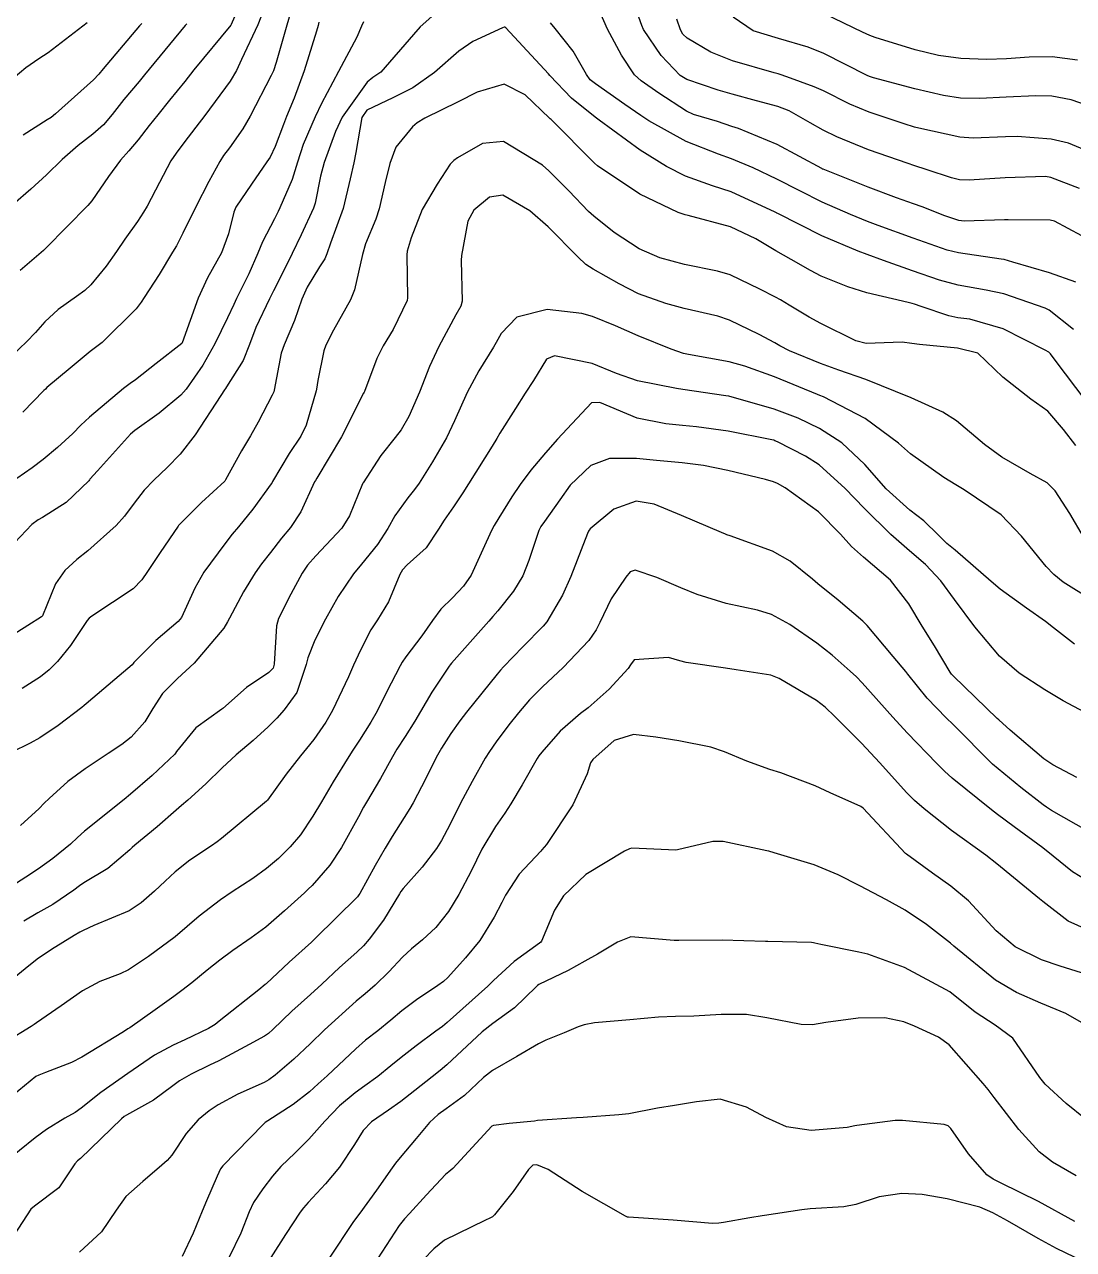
# Model space of a CAD drawing. Header units: metres. Extents: x 298520 to 308411, y 7433745 to 7450750.
# Drawn here: x 299768.4 to 299814.4, y 7449652.7 to 7449706.3 of the extents above; entities that cross this region are included whole.
import ezdxf

# ---------------------------------------------------------------- set-up
doc = ezdxf.new("R2010")
doc.units = ezdxf.units.M
doc.header["$LTSCALE"] = 10
doc.layers.add('Curvas de Nivel 1m', color=11, linetype='Continuous')
doc.layers.add('Curvas de Nivel 5m', color=15, linetype='Continuous')

msp = doc.modelspace()

# ---------------------------------------------------------------- linework, layer by layer
at = {"layer": 'Curvas de Nivel 1m', "flags": 128}
for points, elevation in [([(299814.626, 7449699.142), (299813.37, 7449699.622), (299813.142, 7449699.665), (299811.37, 7449699.601), (299809.803, 7449699.501), (299809.369, 7449699.517), (299809.027, 7449699.603), (299807.96, 7449699.961), (299807.376, 7449700.151), (299807.117, 7449700.232), (299805.386, 7449700.835), (299803.991, 7449701.407), (299803.398, 7449701.699), (299802.831, 7449702.019), (299801.912, 7449702.537), (299801.41, 7449702.731), (299800.475, 7449702.987), (299799.415, 7449703.273), (299798.801, 7449703.454), (299797.421, 7449703.919), (299797.137, 7449704.093), (299796.305, 7449704.971), (299795.531, 7449706.109), (299795.446, 7449706.287), (299794.8, 7449708.117)], 737), ([(299780.245, 7449707.508), (299779.891, 7449706.296), (299779.427, 7449704.659), (299779.309, 7449704.301), (299779.211, 7449704.093), (299778.291, 7449702.311), (299777.962, 7449701.747), (299777.382, 7449700.922), (299777.119, 7449700.582), (299776.952, 7449700.326), (299776.475, 7449699.444), (299775.904, 7449698.342), (299775.341, 7449697.184), (299775.053, 7449696.635), (299774.889, 7449696.354), (299774.301, 7449695.378), (299773.641, 7449694.367), (299773.509, 7449694.16), (299773.298, 7449693.871), (299771.809, 7449692.392), (299771.507, 7449692.169), (299771.277, 7449692.005), (299770.4, 7449691.275), (299769.383, 7449690.419), (299769.317, 7449690.354), (299769.252, 7449690.288), (299768.332, 7449689.339)], 738), ([(299778.854, 7449706.904), (299778.618, 7449706.308), (299777.908, 7449704.795), (299777.693, 7449704.317), (299777.418, 7449703.836), (299776.304, 7449702.336), (299775.909, 7449701.828), (299775.385, 7449701.144), (299775.039, 7449700.692), (299774.817, 7449700.356), (299774.314, 7449699.41), (299773.773, 7449698.366), (299773.618, 7449698.1), (299773.346, 7449697.691), (299772.796, 7449696.917), (299772.431, 7449696.379), (299771.975, 7449695.732), (299771.311, 7449694.912), (299771.045, 7449694.664), (299770.672, 7449694.406), (299769.872, 7449693.839), (299769.292, 7449693.296), (299768.877, 7449692.834), (299768.493, 7449692.428), (299767.868, 7449691.84)], 739), ([(299815.336, 7449696.746), (299813.534, 7449697.714), (299813.351, 7449697.756), (299811.502, 7449697.767), (299811.351, 7449697.762), (299809.577, 7449697.71), (299809.35, 7449697.741), (299808.727, 7449697.949), (299807.731, 7449698.339), (299807.358, 7449698.475), (299806.606, 7449698.732), (299805.365, 7449699.202), (299803.393, 7449699.989), (299803.373, 7449699.994), (299803.345, 7449700.01), (299801.388, 7449701.071), (299799.691, 7449701.765), (299799.4, 7449701.863), (299798.772, 7449702.069), (299797.709, 7449702.388), (299797.407, 7449702.53), (299796.193, 7449703.324), (299795.42, 7449703.854), (299795.136, 7449704.113), (299794.567, 7449704.983), (299793.951, 7449706.125), (299793.459, 7449707.216)], 736), ([(299771.145, 7449706.394), (299769.433, 7449705.079), (299769.032, 7449704.821), (299768.453, 7449704.43), (299767.897, 7449703.956)], 743), ([(299775.506, 7449706.349), (299775.442, 7449706.277), (299773.86, 7449704.366), (299773.661, 7449704.127), (299773.418, 7449703.833), (299772.753, 7449703.033), (299772.242, 7449702.382), (299771.854, 7449701.927), (299771.39, 7449701.52), (299770.753, 7449701.029), (299770.049, 7449700.41), (299769.366, 7449699.736), (299768.681, 7449699.106), (299767.907, 7449698.434)], 741), ([(299783.255, 7449706.443), (299783.172, 7449706.254), (299782.956, 7449705.776), (299782.164, 7449704.269), (299781.409, 7449702.857), (299781.133, 7449702.283), (299780.61, 7449701.062), (299780.357, 7449700.29), (299780.125, 7449699.533), (299779.59, 7449698.298), (299779.514, 7449698.135), (299779.348, 7449697.809), (299778.835, 7449696.808), (299778.623, 7449696.307), (299778.223, 7449695.407), (299777.691, 7449694.316), (299777.567, 7449694.051), (299777.294, 7449693.471), (299776.746, 7449692.328), (299776.211, 7449691.394), (299775.48, 7449690.347), (299775.25, 7449690.09), (299774.304, 7449689.297), (299773.235, 7449688.538), (299773.041, 7449688.373), (299771.591, 7449686.769), (299771.267, 7449686.399), (299771.243, 7449686.369), (299771.212, 7449686.331), (299770.22, 7449685.387), (299769.188, 7449684.726), (299768.992, 7449684.616), (299768.727, 7449684.425), (299767.975, 7449683.632)], 736), ([(299781.301, 7449706.425), (299781.265, 7449706.282), (299781.193, 7449706.035), (299780.648, 7449704.288), (299780.215, 7449703.096), (299779.885, 7449702.295), (299779.747, 7449701.947), (299779.383, 7449700.982), (299779.163, 7449700.515), (299779.022, 7449700.304), (299778.34, 7449699.333), (299777.66, 7449698.317), (299777.566, 7449698.103), (299777.341, 7449697.157), (299777.036, 7449696.324), (299776.418, 7449695.232), (299776.002, 7449694.34), (299775.304, 7449692.371), (299775.298, 7449692.35), (299774.162, 7449691.469), (299773.259, 7449690.763), (299773.033, 7449690.597), (299772.735, 7449690.378), (299771.24, 7449689.116), (299770.87, 7449688.77), (299770.512, 7449688.407), (299769.849, 7449687.791), (299769.221, 7449687.265), (299768.739, 7449686.903), (299768.065, 7449686.431)], 737), ([(299773.541, 7449706.369), (299773.442, 7449706.274), (299771.846, 7449704.386), (299771.654, 7449704.155), (299771.418, 7449703.897), (299769.754, 7449702.415), (299769.562, 7449702.256), (299769.399, 7449702.145), (299768.337, 7449701.482)], 742), ([(299815.384, 7449700.613), (299814.148, 7449701.126), (299813.394, 7449701.3), (299811.895, 7449701.413), (299811.395, 7449701.406), (299809.979, 7449701.349), (299809.395, 7449701.385), (299807.584, 7449701.783), (299807.401, 7449701.832), (299806.946, 7449701.975), (299805.408, 7449702.483), (299804.57, 7449702.84), (299803.417, 7449703.412), (299802.999, 7449703.597), (299801.812, 7449704.034), (299801.518, 7449704.132), (299801.424, 7449704.164), (299801.258, 7449704.208), (299799.43, 7449704.739), (299798.471, 7449705.112), (299797.439, 7449705.724), (299797.256, 7449705.897), (299797.141, 7449706.085), (299796.983, 7449706.554)], 738), ([(299815.41, 7449702.628), (299814.27, 7449703.025), (299813.416, 7449703.182), (299812.721, 7449703.206), (299811.415, 7449703.136), (299810.268, 7449703.078), (299809.415, 7449703.102), (299808.677, 7449703.213), (299807.418, 7449703.501), (299805.602, 7449703.988), (299805.424, 7449704.052), (299805.32, 7449704.095), (299803.433, 7449705.061), (299802.746, 7449705.331), (299801.44, 7449705.706), (299800.324, 7449706.051), (299799.452, 7449706.646)], 739), ([(299814.374, 7449692.964), (299813.302, 7449693.815), (299813.13, 7449693.902), (299811.309, 7449694.526), (299810.548, 7449694.69), (299809.313, 7449694.905), (299808.492, 7449695.13), (299807.318, 7449695.528), (299806.039, 7449695.983), (299805.327, 7449696.242), (299804.928, 7449696.395), (299803.339, 7449697.067), (299801.411, 7449698.039), (299801.373, 7449698.06), (299801.353, 7449698.071), (299801.296, 7449698.098), (299799.362, 7449698.993), (299798.554, 7449699.262), (299797.369, 7449699.675), (299796.531, 7449700.098), (299795.384, 7449700.821), (299793.585, 7449702.128), (299793.404, 7449702.263), (299792.37, 7449703.103), (299791.422, 7449704.097), (299791.365, 7449704.161), (299790.235, 7449705.372), (299789.487, 7449706.18), (299789.443, 7449706.212), (299789.412, 7449706.212), (299789.343, 7449706.181), (299788.044, 7449705.587), (299787.432, 7449705.153), (299786.36, 7449704.216), (299785.416, 7449703.553), (299784.544, 7449703.107), (299783.406, 7449702.568), (299783.186, 7449702.253), (299782.923, 7449700.713), (299782.83, 7449700.258), (299782.666, 7449699.56), (299782.359, 7449698.265), (299781.807, 7449696.742), (299781.645, 7449696.275), (299781.554, 7449696.053), (299781.324, 7449695.704), (299780.78, 7449694.816), (299780.558, 7449694.287), (299780.231, 7449693.353), (299779.774, 7449692.295), (299779.648, 7449691.925), (299779.341, 7449690.299), (299779.321, 7449690.23), (299779.251, 7449690.083), (299778.64, 7449688.905), (299778.297, 7449688.309), (299777.901, 7449687.639), (299777.213, 7449686.37), (299777.175, 7449686.321), (299776.148, 7449685.387), (299775.184, 7449684.412), (299775.154, 7449684.379), (299775.131, 7449684.351), (299774.338, 7449683.191), (299773.792, 7449682.364), (299773.536, 7449681.987), (299773.155, 7449681.603), (299771.355, 7449680.397), (299771.226, 7449680.315), (299771.14, 7449680.215), (299770.416, 7449679.114), (299769.838, 7449678.413), (299769.48, 7449678.045), (299769.106, 7449677.737), (299768.301, 7449677.228)], 734), ([(299814.881, 7449689.876), (299813.614, 7449691.559), (299813.363, 7449691.899), (299813.324, 7449691.94), (299813.284, 7449691.974), (299813.127, 7449692.059), (299811.294, 7449692.992), (299809.825, 7449693.408), (299809.298, 7449693.479), (299808.91, 7449693.557), (299807.7, 7449693.964), (299807.401, 7449694.066), (299807.304, 7449694.101), (299807.127, 7449694.149), (299805.309, 7449694.568), (299804.473, 7449694.836), (299803.316, 7449695.304), (299802.846, 7449695.544), (299802.003, 7449696.03), (299801.328, 7449696.411), (299800.449, 7449696.936), (299799.344, 7449697.454), (299797.488, 7449697.951), (299797.351, 7449697.985), (299797.037, 7449698.093), (299795.361, 7449698.888), (299793.516, 7449700.129), (299793.375, 7449700.256), (299791.475, 7449702.159), (299791.439, 7449702.195), (299791.404, 7449702.227), (299790.342, 7449703.242), (299789.418, 7449703.713), (299788.243, 7449703.364), (299787.41, 7449702.933), (299785.939, 7449702.222), (299785.61, 7449702.017), (299785.397, 7449701.835), (299784.674, 7449700.947), (299784.412, 7449700.24), (299784.206, 7449699.4), (299783.934, 7449698.244), (299783.8, 7449697.794), (299783.338, 7449696.714), (299783.204, 7449696.252), (299782.867, 7449694.699), (299782.691, 7449694.259), (299781.946, 7449692.927), (299781.611, 7449692.275), (299781.522, 7449692.034), (299781.26, 7449690.721), (299781.192, 7449690.342), (299781.179, 7449690.281), (299780.749, 7449688.774), (299780.507, 7449688.287), (299779.991, 7449687.526), (299779.271, 7449686.299), (299779.25, 7449686.262), (299779.211, 7449686.203), (299778.407, 7449685.096), (299777.773, 7449684.314), (299777.505, 7449683.992), (299777.175, 7449683.569), (299776.262, 7449682.334), (299775.861, 7449681.63), (299775.273, 7449680.348), (299775.131, 7449680.17), (299774.147, 7449679.34), (299773.19, 7449678.369), (299773.154, 7449678.328), (299773.112, 7449678.277), (299772.351, 7449677.627), (299771.095, 7449676.564), (299771.011, 7449676.484), (299770.914, 7449676.402), (299769.878, 7449675.615), (299769.073, 7449675.073), (299768.653, 7449674.84), (299767.81, 7449674.433)], 733), ([(299814.472, 7449687.881), (299813.932, 7449688.582), (299813.248, 7449689.384), (299812.506, 7449689.907), (299811.267, 7449690.873), (299810.174, 7449691.931), (299809.285, 7449692.146), (299807.62, 7449692.299), (299807.287, 7449692.355), (299806.857, 7449692.404), (299805.286, 7449692.346), (299804.823, 7449692.459), (299803.295, 7449693.224), (299802.786, 7449693.506), (299801.905, 7449694.031), (299801.526, 7449694.258), (299801.306, 7449694.382), (299800.622, 7449694.735), (299799.316, 7449695.355), (299798.77, 7449695.521), (299797.32, 7449695.817), (299796.234, 7449696.101), (299795.329, 7449696.49), (299794.245, 7449697.215), (299793.35, 7449697.921), (299793.121, 7449698.133), (299792.246, 7449699.031), (299791.37, 7449699.913), (299791.106, 7449700.163), (299789.388, 7449701.206), (299788.468, 7449701.108), (299787.377, 7449700.488), (299787.207, 7449700.371), (299787.057, 7449700.205), (299786.478, 7449699.328), (299785.83, 7449698.223), (299785.34, 7449696.976), (299785.174, 7449696.393), (299785.147, 7449696.232), (299785.188, 7449694.348), (299785.164, 7449694.231), (299784.561, 7449692.967), (299784.12, 7449692.242), (299783.833, 7449691.686), (299783.299, 7449690.25), (299783.284, 7449690.219), (299783.252, 7449690.166), (299782.286, 7449688.264), (299781.215, 7449686.451), (299781.145, 7449686.349), (299781.109, 7449686.281), (299780.508, 7449684.972), (299780.049, 7449684.291), (299779.657, 7449683.816), (299779.172, 7449683.193), (299778.782, 7449682.688), (299778.505, 7449682.307), (299777.99, 7449681.472), (299777.38, 7449680.318), (299777.298, 7449680.152), (299777.129, 7449679.881), (299775.835, 7449678.339), (299775.106, 7449677.675), (299774.442, 7449677.014), (299774.029, 7449676.361), (299773.678, 7449675.771), (299773.074, 7449675.099), (299772.661, 7449674.785), (299772.068, 7449674.385), (299771.056, 7449673.708), (299770.301, 7449673.156), (299769.476, 7449672.416), (299769.257, 7449672.202), (299769.039, 7449671.979), (299768.228, 7449671.231)], 732), ([(299814.805, 7449683.876), (299814.206, 7449684.898), (299813.564, 7449685.895), (299813.208, 7449686.243), (299812.476, 7449686.646), (299811.225, 7449687.368), (299810.473, 7449687.928), (299809.243, 7449688.956), (299808.639, 7449689.341), (299807.253, 7449689.97), (299805.265, 7449690.771), (299804.086, 7449691.186), (299803.275, 7449691.473), (299801.927, 7449692.03), (299801.501, 7449692.252), (299801.286, 7449692.375), (299800.587, 7449692.75), (299799.296, 7449693.375), (299798.776, 7449693.546), (299797.301, 7449693.888), (299796.503, 7449694.098), (299795.307, 7449694.526), (299794.465, 7449694.965), (299793.318, 7449695.612), (299792.995, 7449695.81), (299792.644, 7449696.14), (299791.343, 7449697.467), (299790.54, 7449698.168), (299789.36, 7449698.844), (299788.782, 7449698.763), (299788.091, 7449698.193), (299787.829, 7449697.712), (299787.548, 7449696.198), (299787.538, 7449695.99), (299787.578, 7449694.197), (299787.514, 7449693.985), (299787.297, 7449693.608), (299786.551, 7449692.211), (299786.153, 7449691.334), (299785.711, 7449690.223), (299785.242, 7449689.151), (299784.906, 7449688.564), (299784.649, 7449688.236), (299784.019, 7449687.448), (299783.234, 7449686.25), (299783.23, 7449686.233), (299783.212, 7449686.203), (299782.645, 7449684.804), (299782.304, 7449684.263), (299781.171, 7449683.04), (299780.807, 7449682.643), (299780.562, 7449682.286), (299780.073, 7449681.367), (299779.524, 7449680.296), (299779.441, 7449679.986), (299779.344, 7449678.298), (299779.291, 7449678.118), (299779.109, 7449677.936), (299778.129, 7449677.283), (299777.093, 7449676.361), (299777.043, 7449676.321), (299775.906, 7449675.517), (299775.065, 7449674.47), (299775.019, 7449674.395), (299774.984, 7449674.351), (299773.988, 7449673.426), (299773.045, 7449672.604), (299772.763, 7449672.374), (299771.029, 7449670.976), (299770.727, 7449670.702), (299770.408, 7449670.406), (299769.64, 7449669.787), (299769.007, 7449669.337), (299768.454, 7449668.972), (299767.64, 7449668.434)], 731), ([(299814.418, 7449679.172), (299813.486, 7449679.895), (299813.137, 7449680.165), (299812.305, 7449680.749), (299811.158, 7449681.591), (299810.76, 7449681.924), (299809.176, 7449683.289), (299808.823, 7449683.589), (299808.459, 7449683.951), (299807.812, 7449684.583), (299807.194, 7449685.04), (299806.159, 7449685.98), (299805.223, 7449687.041), (299804.214, 7449688), (299803.239, 7449688.629), (299802.3, 7449689.081), (299801.247, 7449689.478), (299799.269, 7449690.044), (299799.253, 7449690.046), (299799.131, 7449690.062), (299797.256, 7449690.329), (299796.975, 7449690.375), (299795.262, 7449690.717), (299794.345, 7449691.041), (299793.273, 7449691.469), (299791.62, 7449691.813), (299791.276, 7449691.666), (299790.703, 7449690.724), (299790.346, 7449690.169), (299789.913, 7449689.506), (299789.235, 7449688.42), (299789.093, 7449688.182), (299788.893, 7449687.848), (299787.863, 7449686.2), (299787.607, 7449685.804), (299787.198, 7449685.197), (299786.793, 7449684.61), (299786.547, 7449684.216), (299785.995, 7449683.402), (299785.167, 7449682.649), (299784.963, 7449682.434), (299784.852, 7449682.233), (299784.346, 7449681.036), (299783.872, 7449680.243), (299783.576, 7449679.798), (299783.12, 7449678.914), (299782.817, 7449678.254), (299782.596, 7449677.746), (299781.903, 7449676.268), (299781.601, 7449675.757), (299781.074, 7449674.998), (299780.753, 7449674.598), (299780.487, 7449674.286), (299779.86, 7449673.487), (299779.043, 7449672.347), (299778.999, 7449672.301), (299777.026, 7449670.668), (299776.839, 7449670.517), (299776.588, 7449670.334), (299775.651, 7449669.706), (299775.006, 7449669.197), (299774.559, 7449668.795), (299774.101, 7449668.359), (299773.514, 7449667.838), (299772.984, 7449667.496), (299771.431, 7449666.847), (299770.975, 7449666.633), (299770.824, 7449666.552), (299770.57, 7449666.404), (299769.584, 7449665.794), (299768.957, 7449665.375), (299768.421, 7449664.955), (299767.783, 7449664.432)], 729), ([(299815.095, 7449676.071), (299813.911, 7449676.698), (299813.106, 7449677.181), (299811.995, 7449677.911), (299811.12, 7449678.656), (299810.039, 7449679.931), (299809.151, 7449681.131), (299808.556, 7449681.949), (299807.88, 7449682.67), (299807.176, 7449683.266), (299806.365, 7449683.978), (299805.2, 7449685.135), (299804.362, 7449685.999), (299803.223, 7449687.032), (299802.626, 7449687.418), (299801.398, 7449688.038), (299801.284, 7449688.09), (299801.234, 7449688.11), (299801.142, 7449688.132), (299799.237, 7449688.505), (299797.85, 7449688.692), (299797.24, 7449688.759), (299796.511, 7449688.827), (299795.243, 7449689.083), (299793.616, 7449689.76), (299793.249, 7449689.747), (299791.76, 7449688.152), (299791.227, 7449687.557), (299790.585, 7449686.8), (299790.123, 7449686.171), (299789.752, 7449685.627), (299789.191, 7449684.709), (299788.988, 7449684.381), (299788.876, 7449684.185), (299788.636, 7449683.647), (299787.975, 7449682.198), (299787.643, 7449681.715), (299787.148, 7449681.212), (299786.641, 7449680.715), (299786.281, 7449680.219), (299785.805, 7449679.545), (299785.117, 7449678.621), (299784.956, 7449678.39), (299784.861, 7449678.233), (299784.268, 7449677.072), (299783.853, 7449676.242), (299783.575, 7449675.756), (299783.074, 7449674.965), (299782.789, 7449674.533), (299782.613, 7449674.257), (299781.931, 7449673.146), (299781.413, 7449672.274), (299781.037, 7449671.638), (299780.489, 7449670.825), (299780.034, 7449670.29), (299779.524, 7449669.786), (299779.009, 7449669.343), (299778.404, 7449668.907), (299777.503, 7449668.322), (299776.989, 7449667.974), (299776.058, 7449667.263), (299774.999, 7449666.35), (299773.831, 7449665.49), (299772.951, 7449664.904), (299772.593, 7449664.731), (299771.703, 7449664.389), (299770.939, 7449663.982), (299770.006, 7449663.335), (299768.925, 7449662.592), (299768.828, 7449662.517), (299768.695, 7449662.422), (299767.602, 7449661.747)], 728), ([(299814.517, 7449673.338), (299813.468, 7449673.894), (299813.067, 7449674.153), (299811.591, 7449675.409), (299811.092, 7449675.856), (299811.023, 7449675.921), (299809.111, 7449677.769), (299809.028, 7449677.857), (299808.966, 7449677.942), (299808.272, 7449679.1), (299807.731, 7449679.961), (299807.147, 7449680.938), (299806.344, 7449681.978), (299805.173, 7449682.991), (299804.639, 7449683.46), (299804.153, 7449684), (299803.197, 7449684.972), (299801.739, 7449686.032), (299801.39, 7449686.213), (299801.215, 7449686.283), (299800.875, 7449686.385), (299799.22, 7449686.787), (299798.154, 7449687.007), (299797.223, 7449687.126), (299796.1, 7449687.225), (299795.225, 7449687.308), (299794.036, 7449687.311), (299793.222, 7449687.009), (299792.313, 7449686.143), (299791.854, 7449685.5), (299791.189, 7449684.552), (299791.023, 7449684.324), (299790.938, 7449684.162), (299790.493, 7449682.843), (299790.23, 7449682.169), (299789.832, 7449681.494), (299789.14, 7449680.637), (299788.925, 7449680.394), (299788.749, 7449680.186), (299787.114, 7449678.344), (299787.051, 7449678.273), (299787.008, 7449678.211), (299786.242, 7449677.078), (299785.753, 7449676.223), (299785.506, 7449675.807), (299785.076, 7449675.132), (299784.719, 7449674.582), (299784.52, 7449674.235), (299784.006, 7449673.288), (299783.389, 7449672.247), (299783.26, 7449672.029), (299783.037, 7449671.616), (299782.297, 7449670.261), (299781.785, 7449669.494), (299780.998, 7449668.599), (299780.836, 7449668.441), (299780.664, 7449668.283), (299779.791, 7449667.486), (299778.978, 7449666.78), (299778.338, 7449666.31), (299777.526, 7449665.76), (299776.958, 7449665.334), (299776.401, 7449664.885), (299775.725, 7449664.342), (299775.287, 7449663.998), (299774.937, 7449663.735), (299774.132, 7449663.157), (299773.012, 7449662.369), (299772.958, 7449662.334), (299772.922, 7449662.315), (299772.732, 7449662.184), (299770.91, 7449661.075), (299770.46, 7449660.851), (299769.316, 7449660.416), (299769.023, 7449660.297), (299768.9, 7449660.227), (299767.907, 7449659.411)], 727), ([(299815.029, 7449670.968), (299813.411, 7449671.894), (299813.183, 7449672.037), (299813.045, 7449672.137), (299812.064, 7449672.898), (299811.061, 7449673.707), (299810.82, 7449673.922), (299809.089, 7449675.655), (299808.796, 7449675.944), (299807.95, 7449676.806), (299807.112, 7449677.856), (299807.019, 7449677.971), (299806.465, 7449678.631), (299805.324, 7449679.988), (299805.136, 7449680.188), (299804.055, 7449681.101), (299803.16, 7449681.824), (299802.924, 7449682.022), (299801.958, 7449682.815), (299801.175, 7449683.257), (299799.318, 7449683.923), (299799.182, 7449683.967), (299799.113, 7449683.991), (299798.943, 7449684.064), (299797.194, 7449684.809), (299795.999, 7449685.304), (299795.203, 7449685.437), (299794.226, 7449685.092), (299793.184, 7449684.233), (299793.142, 7449684.173), (299793.121, 7449684.131), (299793.076, 7449684.026), (299792.337, 7449682.142), (299791.971, 7449681.328), (299791.294, 7449680.158), (299791.131, 7449679.961), (299790.232, 7449679.059), (299789.385, 7449678.177), (299789.256, 7449678.034), (299789.11, 7449677.868), (299787.761, 7449676.2), (299787.47, 7449675.821), (299787.079, 7449675.256), (299786.666, 7449674.617), (299786.44, 7449674.216), (299785.979, 7449673.295), (299785.436, 7449672.226), (299785.292, 7449671.976), (299785.036, 7449671.583), (299784.512, 7449670.751), (299784.211, 7449670.238), (299783.77, 7449669.484), (299783.098, 7449668.249), (299783.056, 7449668.186), (299782.991, 7449668.105), (299781.139, 7449666.278), (299781.053, 7449666.197), (299780.971, 7449666.121), (299780, 7449665.247), (299778.988, 7449664.3), (299778.967, 7449664.276), (299778.942, 7449664.258), (299778.662, 7449664.026), (299776.926, 7449662.651), (299776.747, 7449662.51), (299776.457, 7449662.335), (299775.423, 7449661.84), (299774.916, 7449661.609), (299774.096, 7449661.174), (299772.927, 7449660.37), (299771.744, 7449659.533), (299770.88, 7449658.841), (299770.621, 7449658.659), (299770.172, 7449658.407), (299769.368, 7449657.915), (299768.864, 7449657.545), (299767.498, 7449656.44)], 726), ([(299814.981, 7449666.655), (299814.135, 7449667.033), (299813.02, 7449667.9), (299812.872, 7449668.023), (299811.009, 7449669.555), (299810.523, 7449669.925), (299809.029, 7449671.014), (299807.82, 7449671.958), (299807.404, 7449672.322), (299807.05, 7449672.68), (299805.886, 7449673.982), (299805.076, 7449674.841), (299803.911, 7449676.008), (299803.492, 7449676.409), (299803.1, 7449676.711), (299801.473, 7449677.673), (299801.111, 7449677.812), (299799.58, 7449678.055), (299799.114, 7449678.119), (299797.399, 7449678.369), (299797.116, 7449678.446), (299796.625, 7449678.588), (299795.117, 7449678.484), (299794.951, 7449678.275), (299794.848, 7449678.113), (299794.021, 7449677.204), (299793.095, 7449676.386), (299792.771, 7449676.135), (299791.872, 7449675.358), (299791.067, 7449674.442), (299790.944, 7449674.282), (299790.866, 7449674.162), (299790.204, 7449673.016), (299789.71, 7449672.173), (299789.444, 7449671.771), (299789.033, 7449671.188), (299788.447, 7449670.189), (299787.969, 7449669.235), (299787.433, 7449668.203), (299786.985, 7449667.463), (299786.428, 7449666.766), (299785.841, 7449666.221), (299785.36, 7449665.833), (299784.961, 7449665.458), (299784.37, 7449664.817), (299783.769, 7449664.242), (299783.325, 7449663.861), (299782.936, 7449663.529), (299781.546, 7449662.271), (299780.917, 7449661.671), (299780.199, 7449660.998), (299779.387, 7449660.295), (299779.11, 7449660.088), (299778.898, 7449659.969), (299777.745, 7449659.462), (299776.883, 7449658.99), (299776.487, 7449658.726), (299776.004, 7449658.339), (299775.48, 7449657.73), (299774.857, 7449656.784), (299774.652, 7449656.555), (299774.412, 7449656.354), (299773.579, 7449655.629), (299772.839, 7449654.974), (299772.417, 7449654.376), (299771.772, 7449653.433), (299770.805, 7449652.53)], 724), ([(299814.955, 7449664.702), (299813.782, 7449665.066), (299812.965, 7449665.344), (299811.812, 7449665.912), (299810.98, 7449666.615), (299809.769, 7449667.932), (299808.999, 7449668.568), (299808.197, 7449669.144), (299807.051, 7449669.969), (299807.013, 7449669.999), (299805.146, 7449671.989), (299805.044, 7449672.067), (299803.699, 7449672.66), (299803.052, 7449672.97), (299801.55, 7449673.543), (299801.059, 7449673.69), (299800.057, 7449674.05), (299799.069, 7449674.452), (299798.483, 7449674.657), (299797.076, 7449674.935), (299796.071, 7449675.107), (299795.08, 7449675.221), (299794.245, 7449674.949), (299793.31, 7449674.128), (299793.207, 7449673.983), (299793.057, 7449673.494), (299792.43, 7449672.139), (299791.271, 7449670.402), (299791.075, 7449670.159), (299791.022, 7449670.108), (299790.072, 7449669.104), (299789.476, 7449668.175), (299789.313, 7449667.853), (299788.983, 7449667.21), (299788.349, 7449666.189), (299787.731, 7449665.429), (299786.948, 7449664.57), (299786.762, 7449664.395), (299786.508, 7449664.214), (299785.571, 7449663.59), (299784.932, 7449663.105), (299784.455, 7449662.707), (299783.881, 7449662.24), (299783.345, 7449661.82), (299782.915, 7449661.443), (299781.657, 7449660.269), (299781.266, 7449659.906), (299780.892, 7449659.564), (299780.168, 7449659.003), (299779.063, 7449658.298), (299778.952, 7449658.219), (299778.871, 7449658.14), (299777.093, 7449656.326), (299776.993, 7449656.186), (299776.846, 7449655.869), (299776.372, 7449654.793), (299776.188, 7449654.336), (299775.794, 7449653.364), (299775.304, 7449652.345)], 723), ([(299814.929, 7449662.488), (299814.04, 7449662.99), (299812.938, 7449663.453), (299811.864, 7449663.911), (299810.951, 7449664.46), (299809.124, 7449665.938), (299808.974, 7449666.068), (299807.923, 7449666.897), (299806.988, 7449667.524), (299806.168, 7449667.978), (299804.999, 7449668.588), (299804.063, 7449669.064), (299803.008, 7449669.501), (299801.258, 7449670.038), (299801.014, 7449670.1), (299800.937, 7449670.118), (299799.02, 7449670.529), (299798.558, 7449670.529), (299797.014, 7449670.163), (299796.947, 7449670.157), (299795.015, 7449670.236), (299794.913, 7449670.213), (299794.696, 7449670.113), (299793.002, 7449669.08), (299792.018, 7449668.15), (299791.624, 7449667.516), (299791.059, 7449666.159), (299791.019, 7449666.113), (299790.972, 7449666.082), (299789.855, 7449665.275), (299788.947, 7449664.434), (299788.824, 7449664.302), (299788.702, 7449664.184), (299786.927, 7449662.596), (299786.71, 7449662.427), (299786.422, 7449662.215), (299785.564, 7449661.576), (299784.911, 7449661.069), (299784.447, 7449660.696), (299783.88, 7449660.24), (299783.319, 7449659.824), (299782.892, 7449659.52), (299782.197, 7449658.946), (299781.556, 7449658.27), (299780.865, 7449657.493), (299780.253, 7449656.892), (299779.637, 7449656.292), (299779.272, 7449655.87), (299778.838, 7449655.312), (299778.428, 7449654.707), (299778.237, 7449654.309), (299777.874, 7449653.375), (299777.365, 7449652.322)], 722), ([(299814.878, 7449658.376), (299814.05, 7449659.048), (299813.13, 7449659.896), (299812.897, 7449660.193), (299811.71, 7449661.912), (299810.929, 7449662.488), (299810.055, 7449663.054), (299808.943, 7449663.94), (299806.959, 7449665.015), (299805.355, 7449665.598), (299804.968, 7449665.688), (299803.289, 7449666.015), (299803.03, 7449666.076), (299802.974, 7449666.09), (299802.891, 7449666.104), (299800.974, 7449666.141), (299800.868, 7449666.147), (299798.974, 7449666.208), (299797.08, 7449666.194), (299796.974, 7449666.187), (299796.869, 7449666.196), (299794.975, 7449666.348), (299794.384, 7449666.119), (299793.508, 7449665.589), (299792.96, 7449665.293), (299792.23, 7449664.871), (299790.944, 7449664.261), (299790.881, 7449664.223), (299790.82, 7449664.161), (299789.867, 7449663.237), (299788.927, 7449662.556), (299788.459, 7449662.187), (299786.908, 7449660.741), (299786.62, 7449660.498), (299786.261, 7449660.216), (299785.498, 7449659.62), (299784.887, 7449659.138), (299784.357, 7449658.759), (299783.612, 7449658.243), (299783.246, 7449657.869), (299782.863, 7449657.252), (299782.204, 7449656.26), (299781.585, 7449655.525), (299780.829, 7449654.718), (299780.625, 7449654.483), (299780.477, 7449654.283), (299779.834, 7449653.31), (299779.189, 7449652.296)], 721), ([(299814.429, 7449653.876), (299812.836, 7449654.75), (299811.2, 7449655.564), (299810.85, 7449655.74), (299810.57, 7449655.924), (299809.773, 7449656.847), (299808.992, 7449657.948), (299808.94, 7449658.016), (299808.874, 7449658.077), (299808.702, 7449658.125), (299806.878, 7449658.3), (299806.552, 7449658.299), (299804.874, 7449658.093), (299804.789, 7449658.077), (299804.449, 7449657.996), (299802.871, 7449657.862), (299801.789, 7449658.031), (299800.879, 7449658.436), (299800.038, 7449658.896), (299798.891, 7449659.247), (299797.841, 7449659.124), (299796.886, 7449658.957), (299796.134, 7449658.847), (299794.88, 7449658.604), (299794.447, 7449658.549), (299792.877, 7449658.439), (299792.596, 7449658.424), (299790.875, 7449658.299), (299790.754, 7449658.282), (299789.636, 7449658.172), (299788.958, 7449658.093), (299788.872, 7449658.059), (299787.164, 7449656.205), (299786.998, 7449656.061), (299786.849, 7449655.935), (299786.011, 7449655.043), (299785.271, 7449654.226), (299785.056, 7449653.992), (299784.818, 7449653.702), (299783.872, 7449652.244)], 719), ([(299814.806, 7449652.135), (299813.62, 7449652.697), (299812.815, 7449653.132), (299811.473, 7449653.914), (299810.828, 7449654.264), (299810.257, 7449654.503), (299808.837, 7449654.876), (299807.736, 7449655.064), (299806.84, 7449655.11), (299805.856, 7449654.961), (299804.833, 7449654.63), (299804.307, 7449654.522), (299802.829, 7449654.435), (299802.463, 7449654.389), (299800.825, 7449654.148), (299800.729, 7449654.136), (299800.187, 7449654.046), (299799.038, 7449653.84), (299798.82, 7449653.802), (299798.549, 7449653.793), (299796.821, 7449653.94), (299794.864, 7449654.068), (299794.823, 7449654.071), (299794.792, 7449654.08), (299794.739, 7449654.111), (299792.839, 7449655.192), (299791.353, 7449656.155), (299790.855, 7449656.363), (299790.671, 7449656.346), (299790.49, 7449656.164), (299789.814, 7449655.194), (299788.994, 7449654.178), (299788.91, 7449654.091), (299788.821, 7449654.037), (299788.566, 7449653.929), (299786.811, 7449653.064), (299786.341, 7449652.682), (299785.883, 7449652.219)], 718)]:
    msp.add_lwpolyline(points, dxfattribs=dict(at, elevation=elevation))
at = {"layer": 'Curvas de Nivel 5m', "flags": 128}
for points, elevation in [([(299778.06, 7449707.718), (299777.453, 7449706.32), (299777.443, 7449706.302), (299775.824, 7449704.344), (299775.418, 7449703.832), (299774.758, 7449703.008), (299774.235, 7449702.362), (299773.867, 7449701.894), (299773.387, 7449701.277), (299772.965, 7449700.788), (299772.601, 7449700.378), (299772.078, 7449699.67), (299771.355, 7449698.603), (299771.176, 7449698.393), (299769.334, 7449696.521), (299769.282, 7449696.472), (299769.225, 7449696.421), (299768.203, 7449695.548)], 740), ([(299786.642, 7449707.025), (299785.744, 7449706.225), (299785.439, 7449705.88), (299784.008, 7449704.244), (299783.664, 7449704.004), (299783.418, 7449703.803), (299782.316, 7449702.266), (299782.026, 7449701.638), (299781.534, 7449700.278), (299781.367, 7449699.677), (299781.136, 7449698.501), (299781.061, 7449698.283), (299780.522, 7449697.107), (299780.132, 7449696.292), (299779.861, 7449695.758), (299779.308, 7449694.663), (299779.189, 7449694.417), (299779.129, 7449694.302), (299778.543, 7449693.055), (299778.256, 7449692.31), (299777.98, 7449691.605), (299777.255, 7449690.451), (299777.204, 7449690.371), (299777.168, 7449690.321), (299777.003, 7449690.076), (299775.878, 7449688.34), (299775.224, 7449687.504), (299774.654, 7449686.92), (299774.065, 7449686.361), (299773.648, 7449685.923), (299773.198, 7449685.354), (299772.778, 7449684.787), (299772.42, 7449684.381), (299771.172, 7449683.264), (299770.694, 7449682.879), (299770.172, 7449682.41), (299769.751, 7449681.82), (299769.183, 7449680.42), (299769.167, 7449680.395), (299769.142, 7449680.369), (299767.947, 7449679.616)], 735), ([(299814.472, 7449695.04), (299813.318, 7449695.442), (299811.704, 7449695.916), (299811.325, 7449696.027), (299811.2, 7449696.046), (299809.329, 7449696.315), (299808.836, 7449696.442), (299807.338, 7449696.969), (299805.811, 7449697.52), (299805.348, 7449697.694), (299804.598, 7449697.998), (299803.358, 7449698.542), (299802.371, 7449699.033), (299801.368, 7449699.553), (299800.325, 7449700.05), (299799.379, 7449700.444), (299798.805, 7449700.645), (299797.39, 7449701.201), (299795.759, 7449702.106), (299795.405, 7449702.338), (299794.702, 7449702.825), (299793.419, 7449703.722), (299793.194, 7449703.906), (299793.025, 7449704.136), (299792.45, 7449705.162), (299791.647, 7449706.157), (299791.447, 7449706.399)], 735), ([(299814.545, 7449704.765), (299813.433, 7449704.906), (299812.423, 7449704.896), (299811.432, 7449704.818), (299810.565, 7449704.795), (299809.432, 7449704.838), (299808.451, 7449704.972), (299807.435, 7449705.218), (299805.673, 7449705.755), (299805.441, 7449705.842), (299805.117, 7449705.993), (299803.455, 7449706.792)], 740), ([(299815.152, 7449681.112), (299813.922, 7449681.889), (299813.5, 7449682.228), (299813.17, 7449682.574), (299812.093, 7449683.911), (299811.192, 7449684.845), (299809.576, 7449685.936), (299809.206, 7449686.155), (299808.686, 7449686.472), (299807.226, 7449687.509), (299806.695, 7449687.975), (299805.244, 7449689.059), (299803.415, 7449690.008), (299803.254, 7449690.068), (299803.157, 7449690.108), (299801.266, 7449690.893), (299799.966, 7449691.359), (299799.275, 7449691.54), (299797.5, 7449691.866), (299797.28, 7449691.915), (299796.735, 7449692.095), (299795.289, 7449692.679), (299794.293, 7449693.12), (299793.297, 7449693.528), (299792.822, 7449693.661), (299791.3, 7449693.832), (299789.972, 7449693.498), (299789.289, 7449692.786), (299789.074, 7449692.393), (299788.949, 7449692.183), (299788.313, 7449691.144), (299787.799, 7449690.195), (299787.24, 7449688.962), (299786.887, 7449688.213), (299786.283, 7449687.159), (299785.688, 7449686.225), (299785.491, 7449685.945), (299785.203, 7449685.581), (299784.63, 7449684.796), (299784.315, 7449684.239), (299783.874, 7449683.545), (299783.167, 7449682.687), (299782.809, 7449682.255), (299782.143, 7449681.27), (299781.583, 7449680.273), (299781.124, 7449679.351), (299780.819, 7449678.58), (299780.746, 7449678.284), (299780.329, 7449677.06), (299779.785, 7449676.293), (299779.45, 7449675.934), (299779.082, 7449675.552), (299778.424, 7449674.955), (299777.674, 7449674.321), (299777.057, 7449673.75), (299776.338, 7449673.049), (299775.554, 7449672.345), (299775.278, 7449672.11), (299775.038, 7449671.904), (299774.21, 7449671.179), (299773.237, 7449670.368), (299773.124, 7449670.267), (299773.02, 7449670.168), (299772.044, 7449669.348), (299770.998, 7449668.713), (299770.807, 7449668.59), (299770.56, 7449668.404), (299769.634, 7449667.766), (299768.983, 7449667.405), (299768.373, 7449667.032)], 730), ([(299815.002, 7449668.792), (299814.331, 7449669.205), (299813.479, 7449669.893), (299813.018, 7449670.246), (299811.766, 7449671.179), (299811.04, 7449671.712), (299810.769, 7449671.923), (299809.057, 7449673.311), (299808.722, 7449673.607), (299808.373, 7449673.95), (299807.083, 7449675.289), (299806.446, 7449675.976), (299805.108, 7449677.488), (299804.86, 7449677.743), (299804.577, 7449677.998), (299803.798, 7449678.688), (299803.125, 7449679.223), (299801.934, 7449680.032), (299801.139, 7449680.471), (299800.52, 7449680.668), (299799.146, 7449680.953), (299797.882, 7449681.349), (299797.156, 7449681.641), (299796.116, 7449682.1), (299795.166, 7449682.424), (299794.938, 7449682.339), (299794.754, 7449682.114), (299794.11, 7449681.158), (299793.608, 7449680.125), (299793.451, 7449679.805), (299793.125, 7449679.34), (299792.006, 7449678.147), (299791.104, 7449677.305), (299790.531, 7449676.733), (299790.045, 7449676.17), (299789.625, 7449675.634), (299789.074, 7449674.89), (299788.775, 7449674.477), (299788.585, 7449674.187), (299788.015, 7449673.158), (299787.505, 7449672.203), (299787.033, 7449671.264), (299786.668, 7449670.572), (299786.45, 7449670.216), (299785.828, 7449669.405), (299784.997, 7449668.473), (299784.892, 7449668.334), (299784.834, 7449668.232), (299784.13, 7449667.09), (299783.501, 7449666.245), (299783.256, 7449665.96), (299782.964, 7449665.688), (299782.207, 7449665.009), (299781.429, 7449664.273), (299780.938, 7449663.829), (299780.117, 7449663.102), (299779.28, 7449662.296), (299779.097, 7449662.122), (299778.92, 7449661.994), (299778.244, 7449661.638), (299776.909, 7449660.927), (299776.512, 7449660.729), (299775.702, 7449660.342), (299775.197, 7449660.049), (299774.895, 7449659.821), (299774.052, 7449659.191), (299772.875, 7449658.542), (299772.771, 7449658.475), (299772.656, 7449658.373), (299770.855, 7449656.645), (299770.721, 7449656.534), (299770.601, 7449656.403), (299769.897, 7449655.355), (299768.834, 7449654.552), (299768.681, 7449654.422), (299767.948, 7449653.3)], 725), ([(299814.492, 7449655.875), (299813.445, 7449656.477), (299812.863, 7449656.939), (299811.977, 7449657.909), (299810.887, 7449659.309), (299810.625, 7449659.659), (299810.412, 7449659.927), (299808.918, 7449661.626), (299808.457, 7449661.955), (299807.404, 7449662.44), (299806.929, 7449662.625), (299806.106, 7449662.804), (299804.931, 7449662.791), (299803.512, 7449662.594), (299802.928, 7449662.503), (299802.435, 7449662.518), (299800.931, 7449662.799), (299800.035, 7449662.946), (299798.932, 7449662.953), (299797.724, 7449662.872), (299796.931, 7449662.864), (299796.188, 7449662.839), (299794.929, 7449662.711), (299793.384, 7449662.589), (299792.927, 7449662.502), (299792.662, 7449662.406), (299792.046, 7449662.149), (299791.251, 7449661.825), (299790.918, 7449661.659), (299789.979, 7449661.103), (299788.906, 7449660.498), (299788.513, 7449660.186), (299787.686, 7449659.403), (299786.882, 7449658.82), (299786.524, 7449658.568), (299786.149, 7449658.217), (299785.566, 7449657.523), (299784.857, 7449656.682), (299784.653, 7449656.434), (299784.511, 7449656.233), (299783.818, 7449655.26), (299783.093, 7449654.247), (299782.819, 7449653.878), (299781.754, 7449652.27)], 720)]:
    msp.add_lwpolyline(points, dxfattribs=dict(at, elevation=elevation))

doc.saveas('drawing.dxf')
